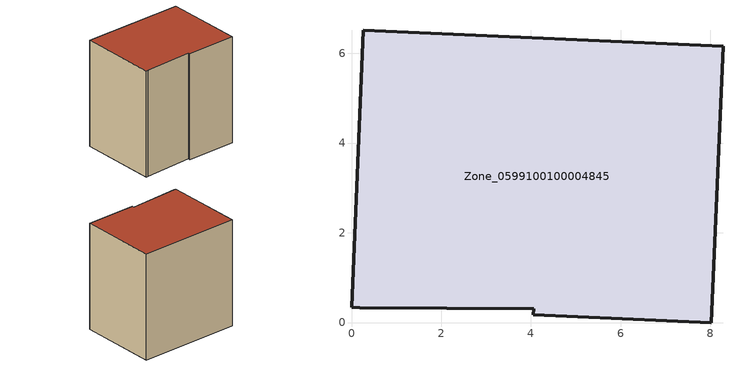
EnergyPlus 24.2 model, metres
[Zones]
Zone_0599100100004845
 floor ground (C_G): 0.26,6.51 8.28,6.16 8.02,0 4.05,0.17 4.06,0.31 0.19,0.33 0,0.34 z1.53
 wall outside (C_F): 8.28,6.16 0.26,6.51 0,0.34 0.19,0.33 4.06,0.31 4.05,0.17 8.02,0 8.28,6.16 z1.53:10.01
 roof outside (C_R): 0,0.34 0.19,0.33 4.06,0.31 4.05,0.17 8.02,0 8.28,6.16 0.26,6.51 z10.01
[BUILDING]
Pand.0599100100004845: North Axis=0; Terrain=City; Loads Convergence Tolerance Value=0.04; Temperature Convergence Tolerance Value=0.4; Solar Distribution=FullExterior; Maximum Number of Warmup Days=25; Minimum Number of Warmup Days=1
[Site:Location]
Rotterdam.The.Hague.AP_ZH_NLD Design_Conditions: Latitude=51.96; Longitude=4.45; Time Zone=1; Elevation=-4.5
[SITE:GROUNDTEMPERATURE:BUILDINGSURFACE]
18, 18, 18, 18, 18, 18, 18, 18, 18, 18, 18, 18
[MATERIAL] Thermal Absorptance=0.9; Solar Absorptance=0.7; Visible Absorptance=0.7
Name | Roughness | Thickness | Conductivity | Density | Specific Heat
G.TC.2006-2014 | MediumSmooth | 0.15 | 0.06 | 540 | 1210
F.TC.2006-2014 | Rough | 0.3 | 0.12 | 1920 | 840
R.TC.2006-2014 | MediumRough | 0.2 | 0.08 | 1500 | 1000
[CONSTRUCTION]
C_G: G.TC.2006-2014
C_F: F.TC.2006-2014
C_R: R.TC.2006-2014
[ZONE]
Zone_0599100100004845: Type=1; Multiplier=1; Ceiling Height=Autocalculate; Volume=Autocalculate; Floor Area=autocalculate; Part of Total Floor Area=Yes
[ZONEINFILTRATION:DESIGNFLOWRATE]
Infil_Zone_0599100100004845: Zone or ZoneList or Space or SpaceList=Zone_0599100100004845; Schedule=AlwaysOn; Design Flow Rate Calculation Method=Flow/Area; Flow Rate per Floor Area=0.0015; Constant Term Coefficient=1; Temperature Term Coefficient=0; Velocity Term Coefficient=0; Velocity Squared Term Coefficient=0
[HVACTEMPLATE:ZONE:IDEALLOADSAIRSYSTEM]
Zone_0599100100004845: Maximum Heating Supply Air Temperature=50; Minimum Cooling Supply Air Temperature=13; Maximum Heating Supply Air Humidity Ratio=0.0156; Minimum Cooling Supply Air Humidity Ratio=0.0077; Heating Limit=NoLimit; Cooling Limit=NoLimit; Dehumidification Control Type=ConstantSensibleHeatRatio; Cooling Sensible Heat Ratio=0.7; Dehumidification Setpoint=60; Humidification Control Type=None; Humidification Setpoint=30; Outdoor Air Method=None; Outdoor Air Flow Rate per Person=0.00944; Outdoor Air Flow Rate per Zone Floor Area=0; Outdoor Air Flow Rate per Zone=0; Demand Controlled Ventilation Type=None; Outdoor Air Economizer Type=NoEconomizer; Heat Recovery Type=None; Sensible Heat Recovery Effectiveness=0.7; Latent Heat Recovery Effectiveness=0.65
[ZONECONTROL:THERMOSTAT]
ThermostatControl_Zone_0599100100004845: Zone or ZoneList=Zone_0599100100004845; Control Type Schedule=DualSetpointControlType; Control 1=Thermostat_Zone_0599100100004845; Temperature Difference Between Cutout And Setpoint=0
[THERMOSTATSETPOINT:DUALSETPOINT]
Thermostat_Zone_0599100100004845: Heating Setpoint Temperature Schedule=HeatingSetpoint_Zone_0599100100004845; Cooling Setpoint Temperature Schedule=CoolingSetpoint_Zone_0599100100004845
[SCHEDULE:COMPACT]
HeatingSetpoint_Zone_0599100100004845: Through: 12/31, For: AllDays, Until: 24:00, 21
CoolingSetpoint_Zone_0599100100004845: Through: 12/31, For: AllDays, Until: 24:00, 24
DualSetpointControlType: Through: 12/31, For: AllDays, Until: 24:00, 4
AlwaysOn: Through: 12/31, For: AllDays, Until: 24:00, 1
